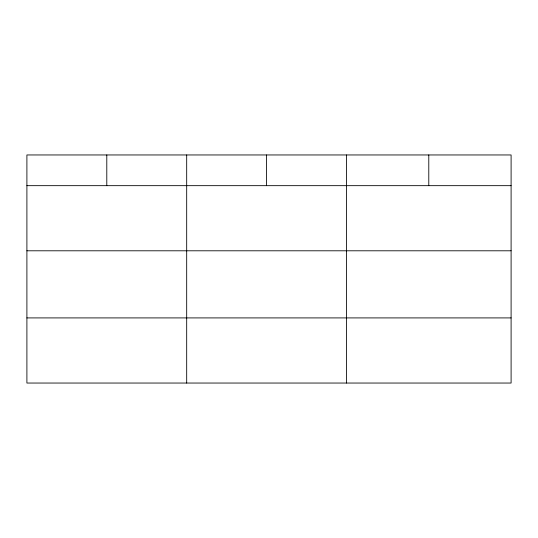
<?xml version="1.0" encoding="UTF-8"?>
<svg xmlns="http://www.w3.org/2000/svg" width="538" height="538" viewBox="0 0 538 538"><rect width="100%" height="100%" fill="white"/><g stroke="black" fill="none" stroke-linecap="round" stroke-linejoin="round"><path stroke-width="0.81" d="M511.1 250.795L511.1 154.957L26.9 154.957L26.9 383.043L511.1 383.043L511.1 250.795L26.9 250.795M26.9 185.664L511.1 185.664M26.9 317.911L511.1 317.911M428.786 154.957L428.786 185.664M346.472 154.957L346.472 383.043M266.579 154.957L266.579 185.664M186.686 154.957L186.686 383.043M106.793 154.957L106.793 185.664"/></g></svg>
